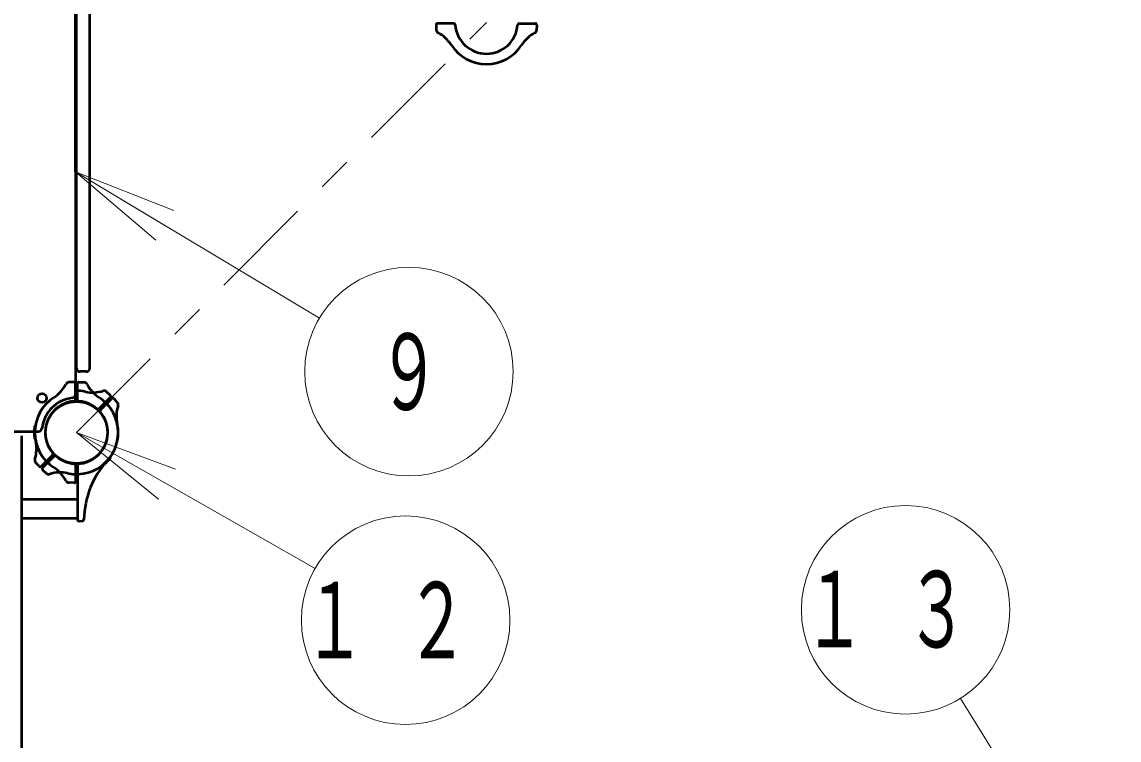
# Model space of a CAD drawing. Units: millimetres on the paper, scale 1:50. Extents: x -385 to 0, y -594 to 267.
# Drawn here: x -225.25 to -193.68, y 153.17 to 173.83 of the extents above; entities that cross this region are included whole.
import ezdxf
from ezdxf.enums import TextEntityAlignment as Align

# ---------------------------------------------------------------- set-up
doc = ezdxf.new("R2010")
doc.units = ezdxf.units.MM
doc.linetypes.add('USER2', pattern=[6, 3, -1, 1, -1])
doc.layers.add('LY_1', color=140, linetype='Continuous', lineweight=50)
doc.styles.add('ＭＳ ゴシック', font='')
doc.styles.get('ＭＳ ゴシック').set_extended_font_data('MS Gothic')

msp = doc.modelspace()

# ---------------------------------------------------------------- linework, layer by layer
at = {"layer": 'LY_1'}
for p, q in [((-223.713, 169.516), (-223.713, 175.924)), ((-223.683, 163.866), (-223.683, 175.166)), ((-223.303, 163.866), (-223.303, 175.166)), ((-213.336, 173.741), (-213.33, 173.584)), ((-212.824, 173.782), (-213.296, 173.782)), ((-210.95, 173.782), (-210.479, 173.782)), ((-210.439, 173.741), (-210.444, 173.584)), ((-223.713, 169.516), (-223.713, 163.108)), ((-223.403, 163.766), (-223.583, 163.766)), ((-223.755, 163.465), (-223.912, 163.459)), ((-223.713, 162.954), (-223.713, 163.425)), ((-223.653, 162.954), (-223.653, 163.425)), ((-223.612, 163.465), (-223.467, 163.46)), ((-223.042, 162.7), (-222.709, 163.033)), ((-222.999, 162.658), (-222.666, 162.991)), ((-222.71, 163.091), (-222.816, 163.19)), ((-222.609, 162.99), (-222.509, 162.883)), ((-231.183, 162.046), (-224.776, 162.046)), ((-224.867, 162.216), (-224.87, 162.216)), ((-225.253, 147.116), (-225.253, 161.916)), ((-224.867, 161.816), (-224.87, 161.816)), ((-224.367, 161.374), (-224.701, 161.041)), ((-224.325, 161.332), (-224.658, 160.999)), ((-224.758, 161.042), (-224.865, 161.157)), ((-223.713, 161.079), (-223.713, 160.608)), ((-223.653, 161.079), (-223.653, 159.507)), ((-222.988, 161.038), (-222.986, 161.036)), ((-222.705, 161.321), (-222.703, 161.319)), ((-224.657, 160.941), (-224.542, 160.834)), ((-223.755, 160.568), (-223.9, 160.573)), ((-223.653, 160.088), (-225.253, 160.088)), ((-223.653, 159.544), (-225.253, 159.544)), ((-223.611, 159.467), (-223.506, 159.473))]:
    msp.add_line(p, q, dxfattribs=at)
at = {"layer": 'LY_1', "color": 7, "linetype": 'USER2', "lineweight": 13}
msp.add_line((-223.683, 162.016), (-211.887, 173.812), dxfattribs=at)
at = {"layer": 'LY_1', "color": 7, "lineweight": 13}
for p, q in [((-221.397, 167.545), (-223.713, 169.516)), ((-223.713, 169.516), (-220.883, 168.403)), ((-223.713, 169.516), (-221.14, 167.974)), ((-223.713, 169.516), (-216.691, 165.309)), ((-221.325, 160.095), (-223.683, 162.016)), ((-223.683, 162.016), (-220.83, 160.964)), ((-223.683, 162.016), (-221.077, 160.53)), ((-223.683, 162.016), (-216.818, 158.1)), ((-193.683, 147.016), (-198.243, 154.364))]:
    msp.add_line(p, q, dxfattribs=at)
for centre in [(-214.117, 163.767), (-199.825, 156.914), (-214.212, 156.614)]:
    msp.add_circle(centre, 3, dxfattribs=at)
at = {"layer": 'LY_1'}
for centre, radius in [((-224.673, 163.006), 0.13), ((-223.683, 162.016), 0.891)]:
    msp.add_circle(centre, radius, dxfattribs=at)
for centre, radius, start, end in [((-213.296, 173.742), 0.04, 90, 182), ((-212.824, 173.742), 0.04, 4.2707, 90), ((-211.887, 173.812), 0.9, 184.2707, 270), ((-211.887, 173.812), 0.9, 270, 355.7293), ((-210.95, 173.742), 0.04, 90, 175.7293), ((-210.479, 173.742), 0.04, 358, 90), ((-213.231, 173.599), 0.1, 182, 242.5412), ((-213.738, 172.623), 1, 32.7272, 62.5412), ((-210.036, 172.623), 1, 117.4588, 147.2728), ((-210.544, 173.599), 0.1, 297.4588, 358), ((-211.887, 173.812), 1.2, 212.7272, 270), ((-211.887, 173.812), 1.2, 270, 327.2728), ((-223.583, 163.866), 0.1, 180, 270), ((-223.403, 163.866), 0.1, 270, 360), ((-224.873, 163.867), 1, 302.7272, 332.5412), ((-223.897, 163.36), 0.1, 92, 152.5412), ((-223.753, 163.425), 0.04, 0, 92), ((-223.613, 163.425), 0.04, 88, 180), ((-223.47, 163.36), 0.1, 27.4588, 88), ((-223.47, 163.36), 0.1, 27.4588, 88), ((-222.494, 163.867), 1, 207.4588, 237.2728), ((-222.884, 163.117), 0.1, 47, 107.5412), ((-223.683, 162.016), 1.2, 122.7272, 180), ((-223.683, 162.016), 1, 96.7872, 173.2128), ((-223.683, 162.016), 0.9, 94.2707, 180), ((-223.683, 162.016), 0.9, 49.2707, 135), ((-223.813, 163.108), 0.1, 276.7872, 0), ((-223.753, 162.954), 0.04, 274.2707, 0), ((-223.683, 162.016), 1.2, 77.7272, 91.4325), ((-223.613, 162.954), 0.04, 180, 265.7293), ((-223.683, 162.016), 0.9, 0, 85.7293), ((-223.216, 164.166), 1, 257.7272, 287.5412), ((-223.683, 162.016), 1.2, 0, 57.2728), ((-222.737, 163.062), 0.04, 315, 47), ((-222.638, 162.963), 0.04, 43, 135), ((-223.683, 162.016), 0.9, 135, 220.7293), ((-223.07, 162.728), 0.04, 229.2707, 315), ((-223.683, 162.016), 0.9, 315, 40.7293), ((-222.971, 162.629), 0.04, 135, 220.7293), ((-221.534, 162.484), 1, 162.4588, 192.2728), ((-222.582, 162.815), 0.1, 342.4588, 43), ((-223.683, 162.016), 1.2, 315, 12.2728), ((-223.683, 162.016), 1.22, 171.3731, 180), ((-223.683, 162.016), 1.22, 180, 188.6269), ((-224.87, 162.196), 0.02, 90, 171.3731), ((-223.683, 162.016), 1.2, 178.5675, 192.2728), ((-223.683, 162.016), 1.2, 180, 237.2728), ((-224.776, 162.146), 0.1, 270, 353.2128), ((-223.683, 162.016), 0.9, 180, 265.7293), ((-223.683, 162.016), 0.9, 274.2707, 0), ((-223.683, 162.016), 1.2, 317.7828, 0), ((-224.87, 161.836), 0.02, 188.6269, 270), ((-225.833, 161.548), 1, 342.4588, 12.2728), ((-224.396, 161.403), 0.04, 315, 40.7293), ((-224.297, 161.304), 0.04, 49.2707, 135), ((-223.683, 162.016), 0.9, 229.2707, 315), ((-224.784, 161.217), 0.1, 162.4588, 223), ((-224.729, 161.07), 0.04, 223, 315), ((-223.683, 162.016), 1.2, 257.7272, 315), ((-223.753, 161.079), 0.04, 0, 85.7293), ((-223.613, 161.079), 0.04, 94.2707, 180), ((-220.869, 159.463), 2.6, 137.7828, 178.9159), ((-222.972, 161.05), 0.02, 225, 306.3731), ((-223.683, 162.016), 1.22, 306.3731, 315), ((-223.683, 162.016), 1.22, 315, 323.6269), ((-222.717, 161.304), 0.02, 323.6269, 45), ((-224.63, 160.971), 0.04, 135, 227), ((-224.483, 160.915), 0.1, 227, 287.5412), ((-224.151, 159.866), 1, 77.7272, 107.5412), ((-224.873, 160.165), 1, 27.4588, 57.2728), ((-223.897, 160.673), 0.1, 207.4588, 268), ((-223.753, 160.608), 0.04, 268, 0), ((-223.613, 159.507), 0.04, 180, 273), ((-223.509, 159.513), 0.04, 273, 358.9158)]:
    msp.add_arc(centre, radius, start, end, dxfattribs=at)

# ---------------------------------------------------------------- texts
at = {"layer": 'LY_1', "color": 7, "style": 'ＭＳ ゴシック', "width": 0.6}
msp.add_text('９', height=2.199, dxfattribs=at).set_placement((-214.117, 163.767), align=Align.MIDDLE_CENTER)
at = {"layer": 'LY_1', "color": 7, "char_height": 2.199, "attachment_point": 5, "style": 'ＭＳ ゴシック'}
for s, insert in [('\\T1.64;\\W0.6;１３', (-199.825, 156.914)), ('\\T1.64;\\W0.6;１２', (-214.212, 156.614))]:
    msp.add_mtext(s, dxfattribs=dict(at, insert=insert))

doc.saveas('drawing.dxf')
